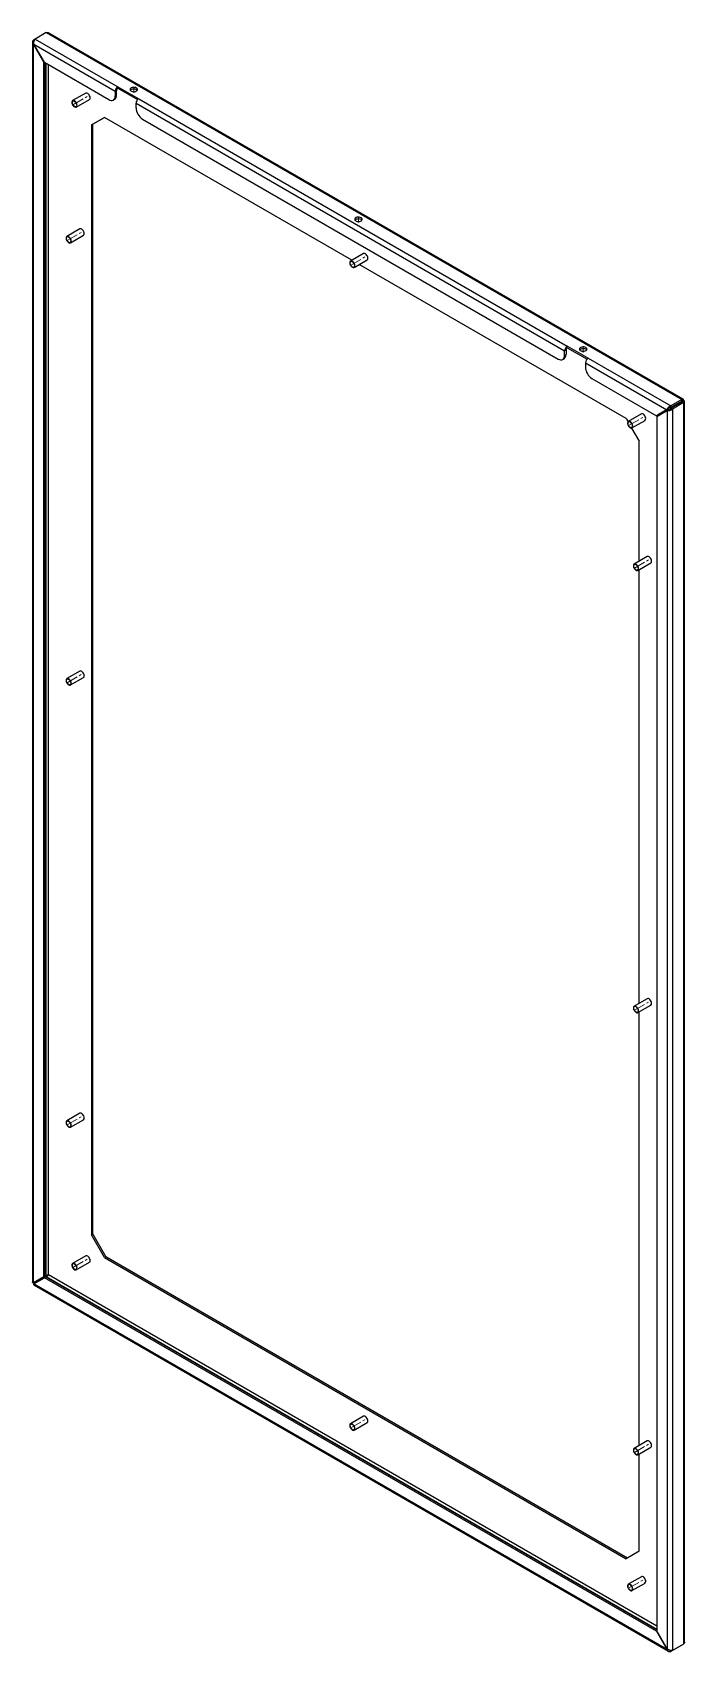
# Model space of a CAD drawing. Header units: millimetres. Extents: x -2498 to -245, y -806 to 1061.
# Drawn here: x -2498 to -1790, y -696 to 1061 of the extents above; entities that cross this region are included whole.
import ezdxf

# ---------------------------------------------------------------- set-up
doc = ezdxf.new("R2010")
doc.units = ezdxf.units.MM
doc.linetypes.add('CENTERX2', pattern=[20.32, 12.7, -2.54, 2.54, -2.54])

msp = doc.modelspace()

# ---------------------------------------------------------------- linework, layer by layer
at = {"color": 7, "linetype": 'Continuous', "lineweight": 25}
for p, q in [((-2482.8, 1061.2), (-2494.8, 1054.3)), ((-2482.8, 1061.2), (-1792.9, 663)), ((-1791.4, 663.4), (-2480.3, 1061.1)), ((-2497.9, 1050.7), (-2497.9, -295)), ((-2494.8, 1054.3), (-2496.7, 1053.2)), ((-2495.8, 1052.6), (-2496.7, 1053.2)), ((-2496.7, 1048.3), (-2496.2, 1048.6)), ((-2496.7, -295.8), (-2496.7, 1048.3)), ((-2496.7, 1048.3), (-2485.4, 1028.7)), ((-2496.2, 1048.6), (-2408, 997.6)), ((-2484.9, 1029), (-2496.2, 1048.6)), ((-2494.8, 1054.3), (-2405.1, 1002.5)), ((-2485.4, 1028.7), (-2484.9, 1029)), ((-2485.4, -289.3), (-2485.4, 1028.7)), ((-2484.9, 1029), (-2415, 988.6)), ((-2484, -288.5), (-2484, 1028.4)), ((-2483.3, 1028), (-2483.3, -288.1)), ((-2480.4, -287), (-2480.4, 1026.4)), ((-2405.1, 1002.5), (-2382.5, 989.5)), ((-2405.1, 1002.5), (-2405.1, 1000.9)), ((-2440, 995.6), (-2454.2, 987.4)), ((-2450.2, 980.5), (-2436, 988.6)), ((-2410, 988.1), (-2408.6, 989)), ((-2408, 997.6), (-2408, 992.7)), ((-2408, 992.7), (-2406.5, 993.5)), ((-2406.5, 993.5), (-2406.5, 998.4)), ((-2405.1, 1000.9), (-2383.7, 988.5)), ((-2385.3, 984.6), (-1920.1, 716)), ((-2385.3, 979.7), (-2385.3, 984.6)), ((-2382.5, 989.5), (-1917.2, 720.9)), ((-2433.8, 961.1), (-2419.6, 969.2)), ((-2419.6, 969.2), (-2432.4, 961.9)), ((-2151, 814.2), (-2419.6, 969.2)), ((-2378.3, 967.4), (-1927.1, 707)), ((-2432.4, 961.9), (-2433.8, 961.1)), ((-2433.8, 961.1), (-2433.8, -243.7)), ((-2432.4, -242.9), (-2432.4, 961.9)), ((-2446.4, 848.2), (-2460.5, 840)), ((-2456.5, 833.1), (-2442.4, 841.3)), ((-2138.4, 821.5), (-2152.6, 813.3)), ((-2148.6, 806.4), (-2134.4, 814.5)), ((-1853.2, 642.3), (-2143, 809.6)), ((-1894.6, 707.8), (-1917.2, 720.9)), ((-1917.2, 719.2), (-1917.2, 720.9)), ((-1922.1, 706.5), (-1920.7, 707.3)), ((-1920.1, 711.1), (-1920.1, 716)), ((-1920.1, 711.1), (-1918.6, 711.9)), ((-1918.6, 716.8), (-1918.6, 711.9)), ((-1917.2, 719.2), (-1895.8, 706.8)), ((-1894.6, 707.8), (-1804.9, 656)), ((-1897.4, 702.9), (-1809.2, 652)), ((-1897.4, 702.9), (-1897.4, 698)), ((-1890.4, 685.7), (-1820.5, 645.4)), ((-1809.2, 652), (-1820.5, 645.4)), ((-1820, 644.6), (-1808.7, 651.1)), ((-1807.8, 652.8), (-1819.1, 646.2)), ((-1809.2, 652), (-1807.8, 652.8)), ((-1808.7, 651.1), (-1807.3, 651.9)), ((-1808.7, 651.1), (-1808.7, -693)), ((-1792.9, 663), (-1804.9, 656)), ((-1792.9, 661.3), (-1804.9, 654.4)), ((-1804.9, 654.4), (-1804.9, 656)), ((-1792.4, 660.5), (-1804.4, 653.5)), ((-1804.4, 653.5), (-1803, 652.7)), ((-1791, 659.7), (-1803, 652.7)), ((-1803, 652.7), (-1803, -694.6)), ((-1792.9, 663), (-1792.9, 661.3)), ((-1792.9, 661.3), (-1792.4, 661.1)), ((-1792.4, 661.1), (-1791, 661.9)), ((-1792.4, 661.1), (-1792.4, 660.5)), ((-1791, 659.7), (-1792.4, 660.5)), ((-1791, 659.7), (-1791, -687.7)), ((-1789.8, -685.5), (-1789.8, 660.8)), ((-1853.2, 642.3), (-1851.3, 638.9)), ((-1836.8, 647.4), (-1851, 639.2)), ((-1847, 632.3), (-1832.8, 640.4)), ((-1820.5, 645.4), (-1819.1, 646.2)), ((-1820, 644.6), (-1820, -673.4)), ((-1847.4, 632.1), (-1839.1, 617.8)), ((-1839.1, 487.7), (-1839.1, 617.8)), ((-1830.5, 492.6), (-1844.6, 484.5)), ((-1840.6, 477.5), (-1826.5, 485.7)), ((-1839.1, 7.7), (-1839.1, 478.4)), ((-2446.4, 368.3), (-2460.5, 360.1)), ((-2456.5, 353.2), (-2442.4, 361.3)), ((-1830.5, 12.7), (-1844.6, 4.5)), ((-1840.6, -2.4), (-1826.5, 5.8)), ((-1839.1, -472.2), (-1839.1, -1.5)), ((-2446.4, -111.7), (-2460.5, -119.8)), ((-2456.5, -126.8), (-2442.4, -118.6)), ((-2433.8, -243.7), (-2432.4, -242.9)), ((-2419.6, -268.2), (-2433.8, -243.7)), ((-2432.4, -242.9), (-2418.2, -267.4)), ((-2440, -266.4), (-2454.2, -274.6)), ((-2450.2, -281.5), (-2436, -273.3)), ((-2418.2, -267.4), (-2419.6, -268.2)), ((-2419.6, -268.2), (-1853.2, -595.2)), ((-1851.8, -594.4), (-2418.2, -267.4)), ((-2485.4, -289.3), (-2496.7, -295.8)), ((-2496.7, -295.8), (-2495.3, -295)), ((-2496.2, -296.7), (-2484.9, -290.2)), ((-1809.2, -693.3), (-2496.2, -296.7)), ((-2496.1, -298.1), (-1807.7, -695.5)), ((-2483.3, -288.1), (-2495.3, -295)), ((-2484, -288.5), (-2495.3, -295)), ((-2495.3, -295), (-2495.3, -295)), ((-2484, -288.5), (-2485.4, -289.3)), ((-2484.9, -290.2), (-2483.5, -289.3)), ((-1820.5, -673.7), (-2484.9, -290.2)), ((-2482.8, -288.9), (-2483.5, -289.3)), ((-1820, -672.4), (-2483.5, -289.3)), ((-2482.8, -288.9), (-1820, -671.5)), ((-1820, -668.3), (-2480.4, -287)), ((-2138.4, -440.5), (-2152.6, -448.7)), ((-2148.6, -455.6), (-2134.4, -447.4)), ((-1830.5, -467.2), (-1844.6, -475.4)), ((-1840.6, -482.3), (-1826.5, -474.1)), ((-1839.1, -587), (-1839.1, -481.4)), ((-1839.1, -587), (-1853.2, -595.2)), ((-1836.8, -614.6), (-1851, -622.8)), ((-1847, -629.7), (-1832.8, -621.5)), ((-1820, -673.4), (-1820.5, -673.7)), ((-1820.5, -673.7), (-1809.2, -693.3)), ((-1808.7, -693), (-1820, -673.4)), ((-1809.2, -693.3), (-1808.7, -693)), ((-1792.9, -688.8), (-1804.9, -695.7)), ((-1804.9, -694.6), (-1804.9, -695.7)), ((-1791, -687.7), (-1803, -694.6)), ((-1792.9, -688.8), (-1792.9, -688.8))]:
    msp.add_line(p, q, dxfattribs=at)
at = {"color": 7, "linetype": 'CENTERX2', "lineweight": 18}
for p, q in [((-2453.9, 982.9), (-2436.3, 993.1)), ((-2387.8, 995.8), (-2387.8, 1001.5)), ((-2460.2, 835.6), (-2442.6, 845.7)), ((-2143.9, 855), (-2143.9, 860.6)), ((-2152.3, 808.8), (-2134.7, 819)), ((-1899.9, 714.2), (-1899.9, 719.8)), ((-1850.7, 634.7), (-1833.1, 644.9)), ((-1844.4, 480), (-1826.8, 490.2)), ((-2460.2, 355.6), (-2442.6, 365.8)), ((-1844.4, 0.1), (-1826.8, 10.2)), ((-2460.2, -124.3), (-2442.6, -114.1)), ((-2453.9, -279), (-2436.3, -268.9)), ((-2152.3, -453.1), (-2134.7, -443)), ((-1844.4, -479.8), (-1826.8, -469.7)), ((-1850.7, -627.2), (-1833.1, -617.1))]:
    msp.add_line(p, q, dxfattribs=at)
at = {"color": 7, "linetype": 'Continuous', "lineweight": 25, "flags": 128}
for points in [[(-2384.9, 1001.1), (-2385.9, 1001.5), (-2387, 1001.8), (-2388.3, 1001.8), (-2389.4, 1001.6), (-2390.5, 1001.3), (-2391.3, 1000.7), (-2391.8, 1000.1), (-2391.9, 999.4), (-2391.7, 998.7), (-2391.1, 998.1), (-2390.2, 997.6), (-2389.2, 997.2), (-2388, 997.1), (-2386.7, 997.2), (-2385.6, 997.5), (-2384.7, 997.9), (-2384, 998.5), (-2383.7, 999.2), (-2383.8, 999.9), (-2384.2, 1000.6), (-2384.9, 1001.1)], [(-2449.3, 982.3), (-2449.5, 983.3), (-2449.8, 984.4), (-2450.4, 985.5), (-2451.1, 986.4), (-2451.9, 987.1), (-2452.8, 987.5), (-2453.6, 987.6), (-2454.2, 987.4), (-2454.7, 986.8), (-2455, 986), (-2455, 985.1), (-2454.7, 984), (-2454.2, 982.9), (-2453.6, 981.9), (-2452.8, 981.1), (-2451.9, 980.6), (-2451.1, 980.3), (-2450.4, 980.4), (-2449.8, 980.7), (-2449.5, 981.4), (-2449.3, 982.3)], [(-2435.2, 990.5), (-2435.3, 991.5), (-2435.7, 992.6), (-2436.2, 993.6), (-2437, 994.5), (-2437.8, 995.2), (-2438.6, 995.6), (-2439.4, 995.7), (-2440, 995.6)], [(-2415, 988.6), (-2413.7, 988), (-2412.3, 987.7), (-2411.1, 987.7), (-2410, 988.1), (-2409.2, 988.9), (-2408.5, 989.9), (-2408.1, 991.2), (-2408, 992.7)], [(-2391.7, 998.6), (-2391.6, 998.8), (-2390.9, 999.4), (-2390, 999.8), (-2388.9, 1000.1), (-2387.7, 1000.2), (-2386.5, 1000.1), (-2385.4, 999.7), (-2384.5, 999.2), (-2384, 998.6)], [(-2441.5, 843.1), (-2441.7, 844.1), (-2442, 845.2), (-2442.6, 846.3), (-2443.3, 847.2), (-2444.2, 847.9), (-2445, 848.3), (-2445.8, 848.4), (-2446.4, 848.2)], [(-2141, 860.3), (-2141.9, 860.7), (-2143.1, 861), (-2144.3, 861), (-2145.5, 860.8), (-2146.5, 860.4), (-2147.3, 859.9), (-2147.8, 859.2), (-2148, 858.5), (-2147.7, 857.8), (-2147.2, 857.2), (-2146.3, 856.7), (-2145.2, 856.4), (-2144, 856.3), (-2142.8, 856.3), (-2141.7, 856.6), (-2140.7, 857.1), (-2140.1, 857.7), (-2139.8, 858.4), (-2139.8, 859.1), (-2140.2, 859.7), (-2141, 860.3)], [(-2147.7, 857.8), (-2147.6, 857.9), (-2147, 858.5), (-2146, 859), (-2144.9, 859.3), (-2143.7, 859.4), (-2142.5, 859.2), (-2141.4, 858.9), (-2140.6, 858.4), (-2140, 857.8)], [(-2455.7, 834.9), (-2455.8, 836), (-2456.2, 837), (-2456.8, 838.1), (-2457.5, 839), (-2458.3, 839.7), (-2459.1, 840.1), (-2459.9, 840.2), (-2460.6, 840), (-2461.1, 839.4), (-2461.3, 838.7), (-2461.3, 837.7), (-2461.1, 836.6), (-2460.6, 835.5), (-2459.9, 834.5), (-2459.1, 833.7), (-2458.3, 833.2), (-2457.5, 832.9), (-2456.8, 833), (-2456.2, 833.4), (-2455.8, 834), (-2455.7, 834.9)], [(-2147.7, 808.2), (-2147.9, 809.2), (-2148.2, 810.3), (-2148.8, 811.4), (-2149.5, 812.3), (-2150.4, 813), (-2151.2, 813.4), (-2152, 813.5), (-2152.6, 813.3), (-2153.1, 812.7), (-2153.4, 811.9), (-2153.4, 811), (-2153.1, 809.9), (-2152.6, 808.8), (-2152, 807.8), (-2151.2, 807), (-2150.4, 806.5), (-2149.5, 806.2), (-2148.8, 806.3), (-2148.2, 806.7), (-2147.9, 807.3), (-2147.7, 808.2)], [(-2133.6, 816.4), (-2133.7, 817.4), (-2134.1, 818.5), (-2134.7, 819.5), (-2135.4, 820.4), (-2136.2, 821.1), (-2137.1, 821.6), (-2137.8, 821.6), (-2138.4, 821.5)], [(-1927.1, 707), (-1925.7, 706.3), (-1924.4, 706), (-1923.2, 706.1), (-1922.1, 706.5), (-1921.2, 707.2), (-1920.6, 708.2), (-1920.2, 709.5), (-1920.1, 711.1)], [(-1897, 719.5), (-1898, 719.9), (-1899.1, 720.1), (-1900.4, 720.1), (-1901.5, 720), (-1902.6, 719.6), (-1903.4, 719.1), (-1903.9, 718.4), (-1904, 717.7), (-1903.8, 717), (-1903.2, 716.4), (-1902.3, 715.9), (-1901.3, 715.6), (-1900.1, 715.4), (-1898.8, 715.5), (-1897.7, 715.8), (-1896.8, 716.3), (-1896.1, 716.8), (-1895.8, 717.5), (-1895.9, 718.2), (-1896.3, 718.9), (-1897, 719.5)], [(-1903.8, 717), (-1903.7, 717.1), (-1903, 717.7), (-1902.1, 718.2), (-1901, 718.4), (-1899.7, 718.5), (-1898.5, 718.4), (-1897.5, 718.1), (-1896.6, 717.6), (-1896.1, 717)], [(-1846.2, 634.1), (-1846.3, 635.1), (-1846.7, 636.2), (-1847.2, 637.3), (-1848, 638.2), (-1848.8, 638.9), (-1849.6, 639.3), (-1850.4, 639.4), (-1851.1, 639.2), (-1851.5, 638.6), (-1851.8, 637.8), (-1851.8, 636.9), (-1851.5, 635.8), (-1851.1, 634.7), (-1850.4, 633.7), (-1849.6, 632.9), (-1848.8, 632.4), (-1848, 632.1), (-1847.2, 632.2), (-1846.7, 632.6), (-1846.3, 633.2), (-1846.2, 634.1)], [(-1832, 642.3), (-1832.1, 643.3), (-1832.5, 644.4), (-1833.1, 645.4), (-1833.8, 646.3), (-1834.6, 647), (-1835.5, 647.5), (-1836.3, 647.5), (-1836.8, 647.4)], [(-1825.7, 487.5), (-1825.8, 488.6), (-1826.1, 489.7), (-1826.7, 490.7), (-1827.5, 491.6), (-1828.3, 492.3), (-1829.1, 492.7), (-1829.9, 492.8), (-1830.5, 492.6)], [(-1839.8, 479.4), (-1839.9, 480.4), (-1840.3, 481.5), (-1840.9, 482.5), (-1841.6, 483.5), (-1842.4, 484.1), (-1843.3, 484.6), (-1844, 484.7), (-1844.7, 484.4), (-1845.2, 483.9), (-1845.4, 483.1), (-1845.4, 482.1), (-1845.2, 481.1), (-1844.7, 480), (-1844, 479), (-1843.3, 478.2), (-1842.4, 477.6), (-1841.6, 477.4), (-1840.9, 477.4), (-1840.3, 477.8), (-1839.9, 478.5), (-1839.8, 479.4)], [(-2455.7, 355), (-2455.8, 356), (-2456.2, 357.1), (-2456.8, 358.2), (-2457.5, 359.1), (-2458.3, 359.8), (-2459.1, 360.2), (-2459.9, 360.3), (-2460.6, 360), (-2461.1, 359.5), (-2461.3, 358.7), (-2461.3, 357.8), (-2461.1, 356.7), (-2460.6, 355.6), (-2459.9, 354.6), (-2459.1, 353.8), (-2458.3, 353.3), (-2457.5, 353), (-2456.8, 353.1), (-2456.2, 353.4), (-2455.8, 354.1), (-2455.7, 355)], [(-2441.5, 363.2), (-2441.7, 364.2), (-2442, 365.3), (-2442.6, 366.3), (-2443.3, 367.2), (-2444.2, 367.9), (-2445, 368.3), (-2445.8, 368.4), (-2446.4, 368.3)], [(-1839.8, -0.5), (-1839.9, 0.5), (-1840.3, 1.6), (-1840.9, 2.6), (-1841.6, 3.5), (-1842.4, 4.2), (-1843.3, 4.6), (-1844, 4.7), (-1844.7, 4.5), (-1845.2, 4), (-1845.4, 3.2), (-1845.4, 2.2), (-1845.2, 1.1), (-1844.7, 0.1), (-1844, -0.9), (-1843.3, -1.7), (-1842.4, -2.3), (-1841.6, -2.6), (-1840.9, -2.5), (-1840.3, -2.1), (-1839.9, -1.4), (-1839.8, -0.5)], [(-1825.7, 7.6), (-1825.8, 8.7), (-1826.1, 9.7), (-1826.7, 10.8), (-1827.5, 11.7), (-1828.3, 12.4), (-1829.1, 12.8), (-1829.9, 12.9), (-1830.5, 12.7)], [(-2455.7, -124.9), (-2455.8, -123.9), (-2456.2, -122.8), (-2456.8, -121.8), (-2457.5, -120.8), (-2458.3, -120.2), (-2459.1, -119.7), (-2459.9, -119.6), (-2460.6, -119.9), (-2461.1, -120.4), (-2461.3, -121.2), (-2461.3, -122.2), (-2461.1, -123.2), (-2460.6, -124.3), (-2459.9, -125.3), (-2459.1, -126.1), (-2458.3, -126.7), (-2457.5, -126.9), (-2456.8, -126.9), (-2456.2, -126.5), (-2455.8, -125.8), (-2455.7, -124.9)], [(-2441.5, -116.8), (-2441.7, -115.7), (-2442, -114.6), (-2442.6, -113.6), (-2443.3, -112.7), (-2444.2, -112), (-2445, -111.6), (-2445.8, -111.5), (-2446.4, -111.7)], [(-2449.3, -279.7), (-2449.5, -278.6), (-2449.8, -277.5), (-2450.4, -276.5), (-2451.1, -275.6), (-2451.9, -274.9), (-2452.8, -274.5), (-2453.6, -274.4), (-2454.2, -274.6), (-2454.7, -275.1), (-2455, -275.9), (-2455, -276.9), (-2454.7, -278), (-2454.2, -279.1), (-2453.6, -280), (-2452.8, -280.8), (-2451.9, -281.4), (-2451.1, -281.7), (-2450.4, -281.6), (-2449.8, -281.2), (-2449.5, -280.5), (-2449.3, -279.7)], [(-2435.2, -271.5), (-2435.3, -270.5), (-2435.7, -269.4), (-2436.2, -268.3), (-2437, -267.4), (-2437.8, -266.7), (-2438.6, -266.3), (-2439.4, -266.2), (-2440, -266.4)], [(-2147.7, -453.8), (-2147.9, -452.7), (-2148.2, -451.6), (-2148.8, -450.6), (-2149.5, -449.7), (-2150.4, -449), (-2151.2, -448.6), (-2152, -448.5), (-2152.6, -448.7), (-2153.1, -449.2), (-2153.4, -450), (-2153.4, -451), (-2153.1, -452.1), (-2152.6, -453.1), (-2152, -454.1), (-2151.2, -454.9), (-2150.4, -455.5), (-2149.5, -455.8), (-2148.8, -455.7), (-2148.2, -455.3), (-2147.9, -454.6), (-2147.7, -453.8)], [(-2133.6, -445.6), (-2133.7, -444.6), (-2134.1, -443.5), (-2134.7, -442.4), (-2135.4, -441.5), (-2136.2, -440.8), (-2137.1, -440.4), (-2137.8, -440.3), (-2138.4, -440.5)], [(-1825.7, -472.3), (-1825.8, -471.3), (-1826.1, -470.2), (-1826.7, -469.1), (-1827.5, -468.2), (-1828.3, -467.5), (-1829.1, -467.1), (-1829.9, -467), (-1830.5, -467.2)], [(-1839.8, -480.5), (-1839.9, -479.4), (-1840.3, -478.3), (-1840.9, -477.3), (-1841.6, -476.4), (-1842.4, -475.7), (-1843.3, -475.3), (-1844, -475.2), (-1844.7, -475.4), (-1845.2, -475.9), (-1845.4, -476.7), (-1845.4, -477.7), (-1845.2, -478.8), (-1844.7, -479.9), (-1844, -480.8), (-1843.3, -481.7), (-1842.4, -482.2), (-1841.6, -482.5), (-1840.9, -482.4), (-1840.3, -482), (-1839.9, -481.4), (-1839.8, -480.5)], [(-1832, -619.7), (-1832.1, -618.7), (-1832.5, -617.6), (-1833.1, -616.5), (-1833.8, -615.6), (-1834.6, -614.9), (-1835.5, -614.5), (-1836.3, -614.4), (-1836.8, -614.6)], [(-1846.2, -627.9), (-1846.3, -626.8), (-1846.7, -625.7), (-1847.2, -624.7), (-1848, -623.8), (-1848.8, -623.1), (-1849.6, -622.7), (-1850.4, -622.6), (-1851.1, -622.8), (-1851.5, -623.3), (-1851.8, -624.1), (-1851.8, -625.1), (-1851.5, -626.2), (-1851.1, -627.2), (-1850.4, -628.2), (-1849.6, -629), (-1848.8, -629.6), (-1848, -629.9), (-1847.2, -629.8), (-1846.7, -629.4), (-1846.3, -628.7), (-1846.2, -627.9)]]:
    msp.add_lwpolyline(points, dxfattribs=at)
at = {"color": 7, "linetype": 'Continuous', "lineweight": 18, "flags": 128}
for points in [[(-2452.2, 986.6), (-2451.3, 985.9), (-2450.5, 984.9), (-2450, 983.7), (-2449.8, 982.6), (-2450, 981.7), (-2450.5, 981.1), (-2451.3, 980.9), (-2452.2, 981.2), (-2453, 982), (-2453.8, 983), (-2454.3, 984.2), (-2454.5, 985.3), (-2454.3, 986.2), (-2453.8, 986.8), (-2453, 987), (-2452.2, 986.6)], [(-2458.5, 839.3), (-2457.6, 838.5), (-2456.9, 837.5), (-2456.4, 836.3), (-2456.2, 835.2), (-2456.4, 834.3), (-2456.9, 833.7), (-2457.6, 833.5), (-2458.5, 833.8), (-2459.4, 834.6), (-2460.2, 835.6), (-2460.7, 836.8), (-2460.9, 837.9), (-2460.7, 838.8), (-2460.2, 839.4), (-2459.4, 839.6), (-2458.5, 839.3)], [(-2150.6, 812.5), (-2149.7, 811.8), (-2148.9, 810.8), (-2148.4, 809.6), (-2148.2, 808.5), (-2148.4, 807.6), (-2148.9, 807), (-2149.7, 806.8), (-2150.6, 807.1), (-2151.5, 807.9), (-2152.2, 808.9), (-2152.7, 810.1), (-2152.9, 811.2), (-2152.7, 812.1), (-2152.2, 812.7), (-2151.5, 812.9), (-2150.6, 812.5)], [(-1849, 638.4), (-1848.1, 637.7), (-1847.3, 636.7), (-1846.8, 635.5), (-1846.7, 634.4), (-1846.8, 633.5), (-1847.3, 632.9), (-1848.1, 632.7), (-1849, 633), (-1849.9, 633.8), (-1850.6, 634.8), (-1851.2, 636), (-1851.3, 637.1), (-1851.2, 638), (-1850.6, 638.6), (-1849.9, 638.8), (-1849, 638.4)], [(-1842.6, 483.7), (-1841.7, 483), (-1841, 482), (-1840.5, 480.8), (-1840.3, 479.7), (-1840.5, 478.7), (-1841, 478.1), (-1841.7, 478), (-1842.6, 478.3), (-1843.5, 479), (-1844.3, 480.1), (-1844.8, 481.2), (-1845, 482.4), (-1844.8, 483.3), (-1844.3, 483.9), (-1843.5, 484), (-1842.6, 483.7)], [(-2458.5, 359.3), (-2457.6, 358.6), (-2456.9, 357.6), (-2456.4, 356.4), (-2456.2, 355.3), (-2456.4, 354.3), (-2456.9, 353.8), (-2457.6, 353.6), (-2458.5, 353.9), (-2459.4, 354.7), (-2460.2, 355.7), (-2460.7, 356.8), (-2460.9, 358), (-2460.7, 358.9), (-2460.2, 359.5), (-2459.4, 359.6), (-2458.5, 359.3)], [(-1842.6, 3.8), (-1841.7, 3.1), (-1841, 2), (-1840.5, 0.9), (-1840.3, -0.3), (-1840.5, -1.2), (-1841, -1.8), (-1841.7, -1.9), (-1842.6, -1.6), (-1843.5, -0.9), (-1844.3, 0.1), (-1844.8, 1.3), (-1845, 2.4), (-1844.8, 3.4), (-1844.3, 4), (-1843.5, 4.1), (-1842.6, 3.8)], [(-2458.5, -120.6), (-2457.6, -121.3), (-2456.9, -122.3), (-2456.4, -123.5), (-2456.2, -124.6), (-2456.4, -125.6), (-2456.9, -126.2), (-2457.6, -126.3), (-2458.5, -126), (-2459.4, -125.3), (-2460.2, -124.2), (-2460.7, -123.1), (-2460.9, -121.9), (-2460.7, -121), (-2460.2, -120.4), (-2459.4, -120.3), (-2458.5, -120.6)], [(-2452.2, -275.3), (-2451.3, -276), (-2450.5, -277.1), (-2450, -278.2), (-2449.8, -279.4), (-2450, -280.3), (-2450.5, -280.9), (-2451.3, -281), (-2452.2, -280.7), (-2453, -280), (-2453.8, -279), (-2454.3, -277.8), (-2454.5, -276.7), (-2454.3, -275.7), (-2453.8, -275.2), (-2453, -275), (-2452.2, -275.3)], [(-2150.6, -449.4), (-2149.7, -450.1), (-2148.9, -451.2), (-2148.4, -452.3), (-2148.2, -453.5), (-2148.4, -454.4), (-2148.9, -455), (-2149.7, -455.1), (-2150.6, -454.8), (-2151.5, -454.1), (-2152.2, -453.1), (-2152.7, -451.9), (-2152.9, -450.8), (-2152.7, -449.8), (-2152.2, -449.3), (-2151.5, -449.1), (-2150.6, -449.4)], [(-1842.6, -476.1), (-1841.7, -476.9), (-1841, -477.9), (-1840.5, -479.1), (-1840.3, -480.2), (-1840.5, -481.1), (-1841, -481.7), (-1841.7, -481.9), (-1842.6, -481.5), (-1843.5, -480.8), (-1844.3, -479.8), (-1844.8, -478.6), (-1845, -477.5), (-1844.8, -476.6), (-1844.3, -476), (-1843.5, -475.8), (-1842.6, -476.1)], [(-1849, -623.5), (-1848.1, -624.2), (-1847.3, -625.3), (-1846.8, -626.4), (-1846.7, -627.6), (-1846.8, -628.5), (-1847.3, -629.1), (-1848.1, -629.2), (-1849, -628.9), (-1849.9, -628.2), (-1850.6, -627.2), (-1851.2, -626), (-1851.3, -624.9), (-1851.2, -623.9), (-1850.6, -623.4), (-1849.9, -623.2), (-1849, -623.5)]]:
    msp.add_lwpolyline(points, dxfattribs=at)
at = {"color": 7, "linetype": 'Continuous', "lineweight": 25}
for centre, radius, start, end in [((-2401.8, 997.3), 6.15, 122.6055, 177.3945), ((-2437.1, 990.2), 1.96, 304.8223, 6.4898), ((-2411.3, 992.9), 4.8, 304.0564, 7.2558), ((-2403.5, 998.3), 3.07, 122.6055, 177.3945), ((-2379.2, 984.3), 6.15, 122.6055, 177.3945), ((-2370, 980.4), 15.4, 182.6055, 237.3945), ((-2443.5, 842.9), 1.96, 304.8223, 6.4898), ((-2135.6, 816.1), 1.96, 304.8223, 6.4898), ((-1913.9, 715.7), 6.15, 122.6055, 177.3945), ((-1923.4, 711.3), 4.8, 304.0564, 7.2558), ((-1915.6, 716.6), 3.07, 122.6055, 177.3945), ((-1891.3, 702.6), 6.15, 122.6055, 177.3945), ((-1882.1, 698.7), 15.4, 182.6055, 237.3945), ((-1834, 642), 1.96, 304.8223, 6.4898), ((-1827.6, 487.3), 1.96, 304.8223, 6.4898), ((-2443.5, 362.9), 1.96, 304.8223, 6.4898), ((-1827.6, 7.4), 1.96, 304.8223, 6.4898), ((-2443.5, -117), 1.96, 304.8223, 6.4898), ((-2437.1, -271.7), 1.96, 304.8223, 6.4898), ((-2135.6, -445.8), 1.96, 304.8223, 6.4898), ((-1827.6, -472.5), 1.96, 304.8223, 6.4898), ((-1834, -619.9), 1.96, 304.8223, 6.4898)]:
    msp.add_arc(centre, radius, start, end, dxfattribs=at)
for points, knots in [([(-2482.8, 1061.2), (-2482.4, 1061.3), (-2481.6, 1061.5), (-2480.8, 1061.4), (-2480.4, 1061.2), (-2480.3, 1061.1)], [0, 0, 0, 0, 0.438796, 0.877621, 1, 1, 1, 1]), ([(-2496.7, 1053.2), (-2496.9, 1053), (-2497.1, 1052.8), (-2497.3, 1052.4), (-2497.5, 1052.2), (-2497.7, 1051.8), (-2497.7, 1051.6), (-2497.8, 1051.2), (-2497.9, 1050.9), (-2497.9, 1050.5), (-2497.8, 1050.3), (-2497.7, 1049.9), (-2497.7, 1049.6), (-2497.5, 1049.2), (-2497.3, 1049), (-2497.1, 1048.6), (-2496.9, 1048.4), (-2496.7, 1048.3)], [0, 0, 0, 0, 0.125, 0.125, 0.25, 0.25, 0.375, 0.375, 0.5, 0.5, 0.625, 0.625, 0.75, 0.75, 0.875, 0.875, 1, 1, 1, 1]), ([(-2496.2, 1048.6), (-2496.3, 1048.8), (-2496.3, 1049.1), (-2496.3, 1049.6), (-2496.4, 1049.9), (-2496.3, 1050.4), (-2496.3, 1050.7), (-2496.2, 1051.2), (-2496.2, 1051.5), (-2496, 1052), (-2495.9, 1052.3), (-2495.7, 1052.7), (-2495.6, 1053), (-2495.4, 1053.4), (-2495.3, 1053.6), (-2495, 1054), (-2494.9, 1054.1), (-2494.8, 1054.3)], [0, 0, 0, 0, 0.125, 0.125, 0.25, 0.25, 0.375, 0.375, 0.5, 0.5, 0.625, 0.625, 0.75, 0.75, 0.875, 0.875, 1, 1, 1, 1]), ([(-1804.9, 656), (-1805.2, 656), (-1805.4, 655.9), (-1805.9, 655.6), (-1806.1, 655.5), (-1806.6, 655.2), (-1806.8, 655.1), (-1807.3, 654.7), (-1807.5, 654.5), (-1807.8, 654.1), (-1808, 653.9), (-1808.3, 653.5), (-1808.5, 653.3), (-1808.7, 652.9), (-1808.9, 652.7), (-1809, 652.3), (-1809.1, 652.1), (-1809.2, 652)], [0, 0, 0, 0, 0.125, 0.125, 0.25, 0.25, 0.375, 0.375, 0.5, 0.5, 0.625, 0.625, 0.75, 0.75, 0.875, 0.875, 1, 1, 1, 1]), ([(-1808.7, 651.1), (-1808.5, 651.1), (-1808.3, 651), (-1807.9, 651), (-1807.6, 651), (-1807.1, 651), (-1806.9, 651), (-1806.4, 651.1), (-1806.1, 651.2), (-1805.6, 651.3), (-1805.3, 651.4), (-1804.8, 651.6), (-1804.6, 651.7), (-1804.1, 651.9), (-1803.9, 652.1), (-1803.4, 652.4), (-1803.2, 652.5), (-1803, 652.7)], [0, 0, 0, 0, 0.125, 0.125, 0.25, 0.25, 0.375, 0.375, 0.5, 0.5, 0.625, 0.625, 0.75, 0.75, 0.875, 0.875, 1, 1, 1, 1]), ([(-1804.9, 654.4), (-1805.2, 654.4), (-1805.5, 654.3), (-1806, 654.1), (-1806.1, 654.1), (-1806.4, 653.9), (-1806.5, 653.8), (-1806.8, 653.7), (-1806.9, 653.6), (-1807.1, 653.4), (-1807.2, 653.3), (-1807.4, 653.2), (-1807.5, 653.1), (-1807.6, 652.9), (-1807.7, 652.8), (-1807.8, 652.8)], [0, 0, 0, 0, 0.25, 0.25, 0.375, 0.375, 0.5, 0.5, 0.625, 0.625, 0.75, 0.75, 0.875, 0.875, 1, 1, 1, 1]), ([(-1807.3, 651.9), (-1807.1, 651.9), (-1806.9, 652), (-1806.5, 652.1), (-1806.4, 652.1), (-1806.1, 652.3), (-1806, 652.3), (-1805.7, 652.5), (-1805.6, 652.5), (-1805.3, 652.7), (-1805.2, 652.8), (-1805, 653), (-1804.9, 653.1), (-1804.6, 653.3), (-1804.5, 653.4), (-1804.4, 653.5)], [0, 0, 0, 0, 0.25, 0.25, 0.375, 0.375, 0.5, 0.5, 0.625, 0.625, 0.75, 0.75, 0.875, 0.875, 1, 1, 1, 1]), ([(-1791, 661.9), (-1791, 662.1), (-1791, 662.2), (-1790.9, 662.6), (-1791, 662.7), (-1791, 663), (-1791.1, 663.1), (-1791.2, 663.3), (-1791.3, 663.4), (-1791.5, 663.5), (-1791.6, 663.5), (-1791.8, 663.5), (-1791.9, 663.5), (-1792.3, 663.4), (-1792.6, 663.2), (-1792.9, 663)], [0, 0, 0, 0, 0.125, 0.125, 0.25, 0.25, 0.375, 0.375, 0.5, 0.5, 0.625, 0.625, 0.75, 0.75, 1, 1, 1, 1]), ([(-1792.4, 661.1), (-1792.3, 661.2), (-1792.3, 661.4), (-1792.3, 661.5), (-1792.3, 661.6), (-1792.3, 661.7), (-1792.4, 661.7), (-1792.4, 661.7), (-1792.4, 661.7), (-1792.5, 661.7), (-1792.6, 661.7), (-1792.7, 661.6), (-1792.7, 661.6), (-1792.8, 661.5), (-1792.9, 661.4), (-1792.9, 661.3)], [0, 0, 0, 0, 0.25, 0.25, 0.375, 0.375, 0.5, 0.5, 0.625, 0.625, 0.75, 0.75, 0.875, 0.875, 1, 1, 1, 1]), ([(-1792.4, 660.5), (-1792.2, 660.5), (-1792.1, 660.5), (-1791.9, 660.6), (-1791.9, 660.6), (-1791.9, 660.7), (-1791.8, 660.7), (-1791.8, 660.8), (-1791.9, 660.8), (-1791.9, 660.9), (-1791.9, 660.9), (-1792, 661), (-1792.1, 661), (-1792.2, 661), (-1792.3, 661), (-1792.4, 661.1)], [0, 0, 0, 0, 0.25, 0.25, 0.375, 0.375, 0.5, 0.5, 0.625, 0.625, 0.75, 0.75, 0.875, 0.875, 1, 1, 1, 1]), ([(-1791, 659.7), (-1790.8, 659.7), (-1790.7, 659.8), (-1790.4, 660), (-1790.2, 660.1), (-1790, 660.2), (-1790, 660.3), (-1789.9, 660.6), (-1789.8, 660.7), (-1789.8, 660.9), (-1789.9, 661), (-1790, 661.2), (-1790, 661.3), (-1790.3, 661.6), (-1790.6, 661.7), (-1791, 661.9)], [0, 0, 0, 0, 0.125, 0.125, 0.25, 0.25, 0.375, 0.375, 0.5, 0.5, 0.625, 0.625, 0.75, 0.75, 1, 1, 1, 1]), ([(-2496.7, -295.8), (-2497, -295.7), (-2497.6, -295.6), (-2497.9, -295.2), (-2497.8, -295), (-2497.8, -295)], [0, 0, 0, 0, 0.451058, 0.902196, 1, 1, 1, 1]), ([(-2496.1, -298.1), (-2496.2, -298), (-2496.4, -297.8), (-2496.4, -297.3), (-2496.2, -296.8), (-2496.2, -296.7)], [0, 0, 0, 0, 0.352814, 0.803155, 1, 1, 1, 1]), ([(-2483.3, -288.1), (-2483.1, -287.9), (-2482.9, -287.7), (-2482.5, -287.5), (-2482.4, -287.4), (-2482.1, -287.3), (-2482, -287.2), (-2481.7, -287.2), (-2481.6, -287.1), (-2481.3, -287.1), (-2481.2, -287), (-2481, -287), (-2480.9, -287), (-2480.6, -287), (-2480.5, -287), (-2480.4, -287)], [0, 0, 0, 0, 0.25, 0.25, 0.375, 0.375, 0.5, 0.5, 0.625, 0.625, 0.75, 0.75, 0.875, 0.875, 1, 1, 1, 1]), ([(-2480.4, -287), (-2480.5, -287.2), (-2480.6, -287.4), (-2480.8, -287.7), (-2480.9, -287.8), (-2481.1, -288), (-2481.2, -288.1), (-2481.4, -288.2), (-2481.5, -288.3), (-2481.8, -288.5), (-2481.9, -288.6), (-2482.1, -288.7), (-2482.2, -288.8), (-2482.5, -288.9), (-2482.6, -288.9), (-2482.8, -288.9)], [0, 0, 0, 0, 0.25, 0.25, 0.375, 0.375, 0.5, 0.5, 0.625, 0.625, 0.75, 0.75, 0.875, 0.875, 1, 1, 1, 1]), ([(-1809.2, -693.3), (-1809.1, -693.5), (-1809.1, -693.8), (-1808.9, -694.2), (-1808.7, -694.4), (-1808.5, -694.8), (-1808.3, -695), (-1808, -695.3), (-1807.8, -695.4), (-1807.5, -695.6), (-1807.3, -695.7), (-1806.8, -695.9), (-1806.6, -695.9), (-1806.2, -695.9), (-1805.9, -695.9), (-1805.4, -695.9), (-1805.2, -695.8), (-1804.9, -695.7)], [0, 0, 0, 0, 0.125, 0.125, 0.25, 0.25, 0.375, 0.375, 0.5, 0.5, 0.625, 0.625, 0.75, 0.75, 0.875, 0.875, 1, 1, 1, 1]), ([(-1803, -694.6), (-1803.2, -694.7), (-1803.4, -694.7), (-1803.9, -694.7), (-1804.1, -694.7), (-1804.6, -694.7), (-1804.8, -694.7), (-1805.3, -694.6), (-1805.6, -694.6), (-1806.1, -694.4), (-1806.4, -694.3), (-1806.9, -694.2), (-1807.1, -694), (-1807.6, -693.8), (-1807.9, -693.7), (-1808.3, -693.3), (-1808.5, -693.2), (-1808.7, -693)], [0, 0, 0, 0, 0.125, 0.125, 0.25, 0.25, 0.375, 0.375, 0.5, 0.5, 0.625, 0.625, 0.75, 0.75, 0.875, 0.875, 1, 1, 1, 1]), ([(-1789.9, -685.5), (-1789.9, -685.8), (-1789.9, -686.4), (-1790.4, -687.1), (-1790.8, -687.5), (-1791, -687.7)], [0, 0, 0, 0, 0.315813, 0.753902, 1, 1, 1, 1])]:
    msp.add_open_spline(points, degree=3, knots=knots, dxfattribs=at)

doc.saveas('drawing.dxf')
